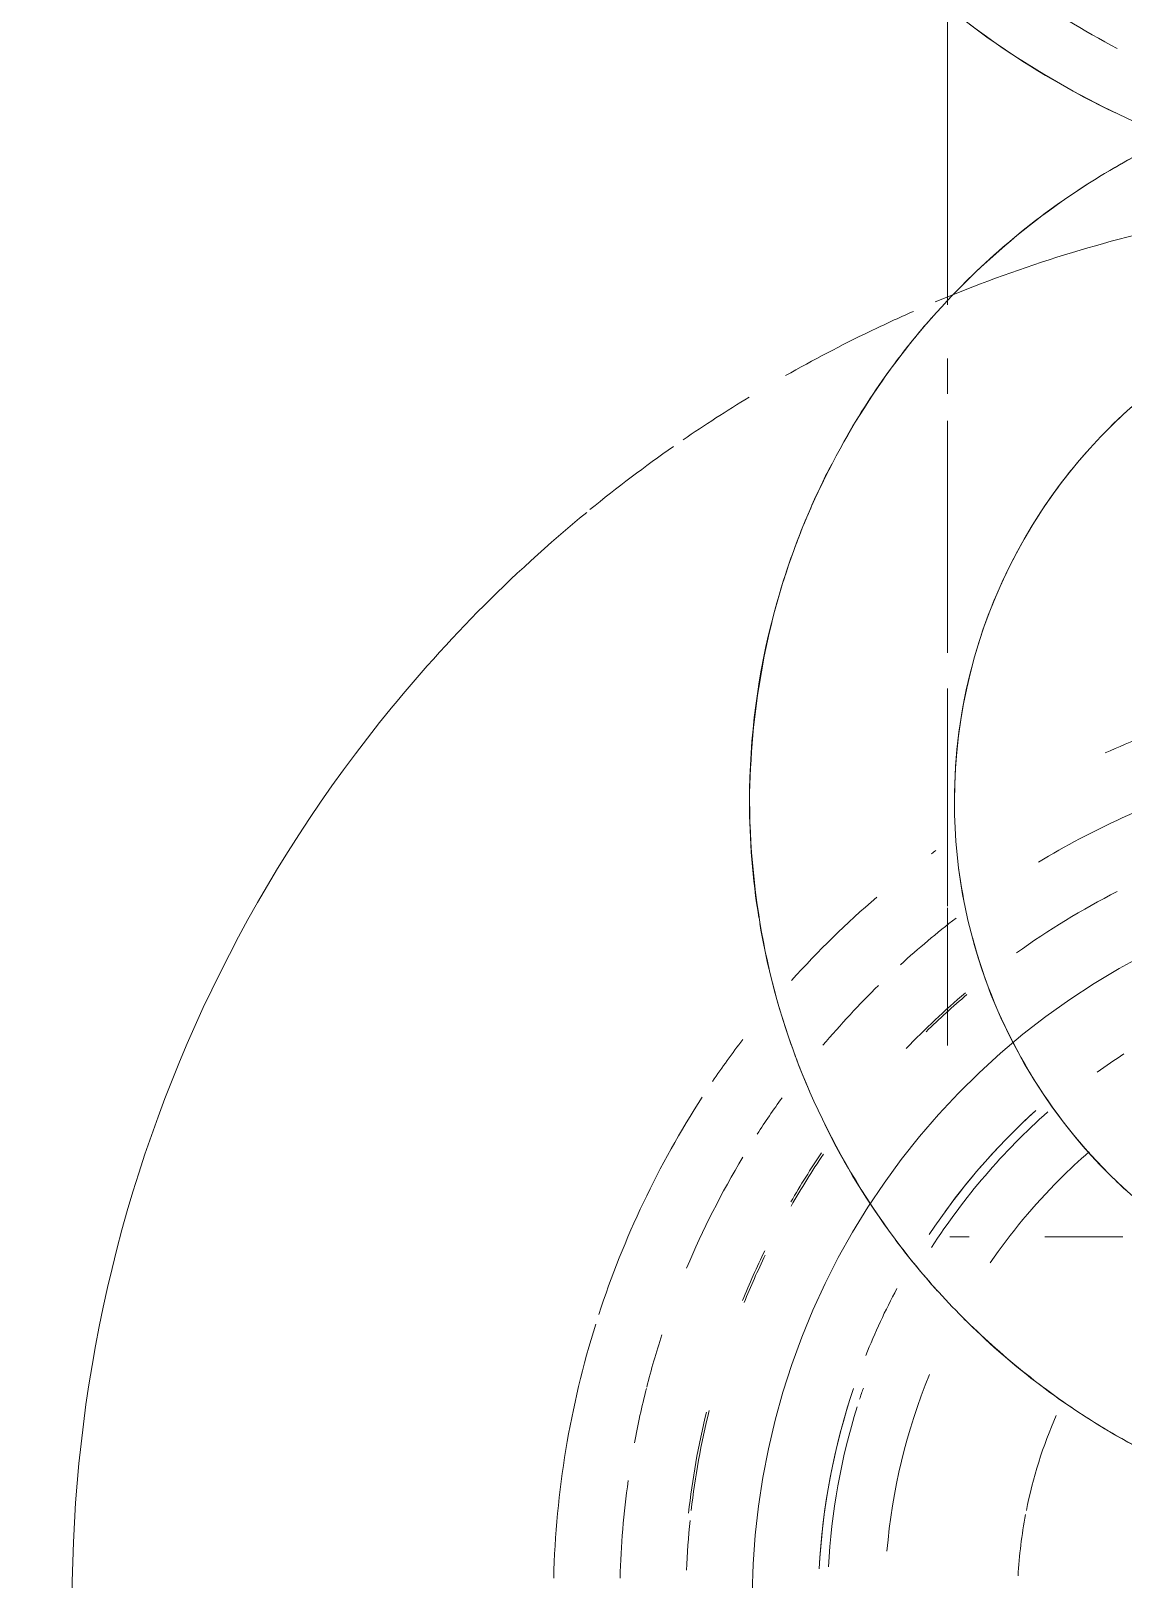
# Model space of a CAD drawing. Header units: millimetres. Extents: x -4000 to 187956, y -58990 to 162485.
# Drawn here: x 159544.6 to 159581.9, y 1749.3 to 1802.1 of the extents above; entities that cross this region are included whole.
import ezdxf

# ---------------------------------------------------------------- set-up
doc = ezdxf.new("R2010")
doc.units = ezdxf.units.MM
doc.layers.add('P-SANR-FIXT', color=6, linetype='Continuous', lineweight=9)

# ---------------------------------------------------------------- blocks, each defined once
blk = doc.blocks.new('C307 - C307-V896-FFS - TANG 1')
at = {"layer": 'P-SANR-FIXT', "color": 90}
for p, q in [((24.874, 148.735), (24.904, 149.731)), ((24.803, 147.742), (24.874, 148.735)), ((24.693, 146.752), (24.803, 147.742)), ((24.126, 143.819), (24.354, 144.789)), ((24.126, 143.819), (24.354, 144.789)), ((23.86, 142.859), (24.126, 143.819)), ((23.86, 142.859), (24.126, 143.819)), ((23.555, 141.911), (23.86, 142.859)), ((23.555, 141.911), (23.86, 142.859)), ((23.213, 140.975), (23.555, 141.911)), ((23.213, 140.975), (23.555, 141.911)), ((22.834, 140.054), (23.213, 140.975)), ((22.834, 140.054), (23.213, 140.975)), ((22.418, 139.149), (22.834, 140.054)), ((22.418, 139.149), (22.834, 140.054)), ((21.966, 138.261), (22.418, 139.149)), ((21.479, 137.392), (21.966, 138.261)), ((12.247, 137.555), (12.897, 137.555)), ((12.247, 137.555), (12.897, 137.555)), ((12.897, 137.555), (14.914, 137.555)), ((12.897, 137.555), (14.914, 137.555)), ((17.5, 137.555), (18.153, 137.555)), ((20.957, 136.543), (21.479, 137.392)), ((20.403, 135.716), (20.957, 136.543)), ((20.403, 135.716), (20.957, 136.543)), ((19.815, 134.912), (20.403, 135.716)), ((19.815, 134.912), (20.403, 135.716)), ((19.196, 134.131), (19.815, 134.912)), ((19.196, 134.131), (19.815, 134.912)), ((18.546, 133.376), (19.196, 134.131)), ((18.546, 133.376), (19.196, 134.131)), ((17.866, 132.648), (18.546, 133.376)), ((17.866, 132.648), (18.546, 133.376)), ((17.158, 131.947), (17.866, 132.648)), ((17.158, 131.947), (17.866, 132.648)), ((16.422, 131.276), (17.158, 131.947)), ((16.422, 131.276), (17.158, 131.947)), ((15.661, 130.634), (16.422, 131.276)), ((15.661, 130.634), (16.422, 131.276)), ((14.874, 130.023), (15.661, 130.634)), ((18.24, 127.727), (18.24, 131.017)), ((14.063, 129.444), (14.874, 130.023)), ((13.23, 128.899), (14.063, 129.444)), ((13.23, 128.899), (14.063, 129.444)), ((12.375, 128.386), (13.23, 128.899)), ((12.375, 128.386), (13.23, 128.899)), ((11.501, 127.909), (12.375, 128.386)), ((11.501, 127.909), (12.375, 128.386)), ((18.24, 126.317), (18.24, 127.727)), ((18.24, 118.822), (18.24, 126.264)), ((18.24, 109.688), (18.24, 117.61)), ((18.24, 107.554), (18.24, 108.758))]:
    blk.add_line(p, q, dxfattribs=at)
at = {"layer": 'P-SANR-FIXT', "color": 254}
blk.add_line((18.24, 94.245), (18.24, 105.726), dxfattribs=at)
at = {"layer": 'P-SANR-FIXT', "color": 90, "flags": 128}
for points in [[(24.803, 147.742), (24.874, 148.735), (24.904, 149.731)], [(24.354, 144.789), (24.543, 145.767), (24.693, 146.752), (24.803, 147.742)], [(24.354, 144.789), (24.543, 145.767), (24.693, 146.752)], [(20.957, 136.543), (21.479, 137.392), (21.966, 138.261), (22.418, 139.149)], [(14.063, 129.444), (14.874, 130.023), (15.661, 130.634)]]:
    blk.add_lwpolyline(points, dxfattribs=at)
at = {"layer": 'P-SANR-FIXT', "color": 250, "flags": 128}
blk.add_lwpolyline([(17.817, 95.881), (16.888, 96.576), (15.931, 97.232), (14.95, 97.85), (13.944, 98.428), (12.916, 98.965), (11.867, 99.461), (10.8, 99.914), (9.715, 100.324), (8.614, 100.691), (7.5, 101.013), (6.374, 101.291), (5.237, 101.523), (4.092, 101.71), (2.941, 101.85), (1.785, 101.945), (0.626, 101.993), (0, 102)], dxfattribs=at)
at = {"layer": 'P-SANR-FIXT', "color": 254}
for centre, radius, start, end in [((0, 150), 48.136, 347.1429, 12.8571), ((0, 150), 48.136, 321.4286, 347.1429), ((0, 122.671), 18, 45, 47.5692), ((0, 122.671), 25, 0, 9.1411), ((0, 122.671), 18, 0, 11.6284), ((0, 122.671), 18, 345, 0), ((0, 122.671), 25, 345, 360), ((0, 150), 48.136, 309.411, 321.4286), ((0, 122.671), 18, 330, 343.6106), ((0, 122.671), 25, 341.9557, 345), ((0, 122.671), 18, 318.5881, 330), ((0, 122.671), 25, 332.6197, 336.6542), ((0, 150), 48.136, 304.9747, 309.2388), ((0, 122.671), 25, 323.3239, 330), ((0, 150), 48.136, 301.3096, 304.5054), ((0, 122.671), 18, 303.8599, 315), ((0, 150), 48.136, 295.7143, 299.5866), ((0, 150), 48.136, 293.7704, 295.7143), ((0, 150), 48.136, 282.2618, 292.8013), ((0, 122.671), 25, 300.0426, 315), ((0, 122.671), 25, 291.2776, 300)]:
    blk.add_arc(centre, radius, start, end, dxfattribs=at)
at = {"layer": 'P-SANR-FIXT', "color": 90}
for radius, start, end in [(15.849, 349.2116, 356.8719), (15.849, 349.2116, 356.8719), (29.434, 351.9531, 358.4583), (31.698, 342.6206, 358.5684), (31.698, 342.6206, 358.5684), (22.332, 342.695, 356.9824), (22.642, 341.2849, 357.2016), (22.642, 342, 357.2016), (22.642, 342, 357.2016), (27.17, 354.1649, 357.7653), (20.377, 337.6752, 355.1677), (27.248, 346.299, 353.6654), (15.849, 336.3786, 348.7322), (15.849, 336.3786, 348.7322), (27.17, 346.1201, 353.4416), (29.434, 345.7088, 349.409), (22.332, 340.9669, 342), (22.642, 341.2849, 342), (22.642, 341.2849, 342), (29.434, 342, 345.6187), (22.642, 331.8621, 338.2422), (22.642, 331.8621, 338.2422), (22.642, 331.8621, 338.2422), (31.698, 327.1043, 342), (31.698, 327.1043, 342), (27.17, 334.2, 337.9403), (27.248, 333.9385, 337.8555), (29.434, 328.9763, 337.2614), (20.377, 315, 325.4276), (22.332, 311.5262, 327.2598), (22.642, 312.2463, 326.4179), (22.642, 312.2463, 324), (22.642, 312.2463, 324), (27.17, 325.8119, 330.211), (27.248, 325.8039, 329.9553), (20.377, 311.1, 315), (29.434, 324.247, 327.1807), (31.698, 322.7503, 325.9532), (22.332, 303.1556, 306), (27.248, 310.3077, 316.1401), (29.434, 314.3878, 319.8273), (27.17, 310.2973, 314.2785), (31.698, 310.658, 318.0202), (31.698, 310.658, 318.0202), (29.434, 307.5574, 312.3882), (27.248, 297.1741, 305.6458), (29.434, 288.3532, 300.9369), (31.698, 306, 306.3625), (31.698, 306, 306.3625), (31.698, 291.223, 293.9243), (31.698, 291.223, 293.9243)]:
    blk.add_arc((0, 150), radius, start, end, dxfattribs=at)
at = {"layer": 'P-SANR-FIXT', "color": 253}
for centre, radius, start, end in [((0, 122.671), 25, 60, 78.0068), ((0, 122.671), 25, 45, 59.9574), ((0, 122.671), 25, 26.2084, 36.6761), ((0, 122.671), 18, 15, 45), ((0, 122.671), 25, 9.6301, 18.0443), ((0, 122.671), 25, 336.6542, 341.9557), ((0, 122.671), 25, 318.6992, 323.3239), ((0, 73), 27, 54.2675, 62.5764)]:
    blk.add_arc(centre, radius, start, end, dxfattribs=at)
at = {"layer": 'P-SANR-FIXT', "color": 250}
for centre, radius, start, end in [((0, 122.671), 18, 0, 180), ((0, 122.671), 25, 36.6761, 41.9768), ((0, 122.671), 25, 18.0443, 23.3458), ((0, 122.671), 18, 303.8599, 360), ((0, 73), 29, 45.4104, 64.4677)]:
    blk.add_arc(centre, radius, start, end, dxfattribs=at)
for points, knots in [([(42.56, 89.707), (49.426, 91.873), (62.348, 96.734), (84.838, 108.521), (106.16, 127.435), (115.965, 146.843), (119.281, 157.53)], [0, 0, 0, 0, 0.166667, 0.333333, 0.666667, 1, 1, 1, 1]), ([(-25, 122.671), (-24.982, 124.186), (-24.709, 127.134), (-23.619, 131.258), (-21.738, 135.245), (-19.247, 138.834), (-16.146, 141.906), (-12.581, 144.43), (-8.605, 146.261), (-4.887, 147.281), (-1.666, 147.657), (2.049, 147.697), (6.482, 147.019), (10.842, 145.322), (13.902, 143.506), (16.105, 141.846), (18.119, 139.964), (20.433, 137.268), (23.822, 131.682), (24.954, 126.459), (25, 122.671)], [0, 0, 0, 0, 0.055556, 0.111111, 0.166667, 0.222222, 0.277778, 0.333333, 0.388889, 0.444444, 0.479167, 0.513889, 0.583333, 0.652778, 0.6875, 0.722222, 0.756944, 0.791667, 0.861111, 1, 1, 1, 1])]:
    blk.add_open_spline(points, degree=3, knots=knots, dxfattribs=at)
blk.add_open_spline([(25, 122.671), (24.982, 121.156), (24.708, 118.208), (23.619, 114.085), (21.742, 110.102), (20.084, 107.713), (19.152, 106.603)], degree=3, dxfattribs=at)
at = {"layer": 'P-SANR-FIXT', "color": 253}
blk.add_open_spline([(19.152, 106.603), (18.221, 105.493), (16.151, 103.441), (12.686, 100.986), (10.164, 99.799), (8.921, 99.326)], degree=3, knots=[0.2222222, 0.2222222, 0.2222222, 0.2222222, 0.2777778, 0.3333333, 0.3840382, 0.3840382, 0.3840382, 0.3840382], dxfattribs=at)
blk = doc.blocks.new('C307 - C307-V949-FFS - TANG 1')
at = {"layer": 'P-SANR-FIXT', "color": 90}
for p, q in [((24.874, 148.735), (24.904, 149.731)), ((24.803, 147.742), (24.874, 148.735)), ((24.693, 146.752), (24.803, 147.742)), ((24.693, 146.752), (24.803, 147.742)), ((24.543, 145.767), (24.693, 146.752)), ((24.543, 145.767), (24.693, 146.752)), ((24.354, 144.789), (24.543, 145.767)), ((24.354, 144.789), (24.543, 145.767)), ((24.126, 143.819), (24.354, 144.789)), ((24.126, 143.819), (24.354, 144.789)), ((23.86, 142.859), (24.126, 143.819)), ((23.86, 142.859), (24.126, 143.819)), ((23.555, 141.911), (23.86, 142.859)), ((23.555, 141.911), (23.86, 142.859)), ((23.213, 140.975), (23.555, 141.911)), ((22.418, 139.149), (22.834, 140.054)), ((21.966, 138.261), (22.418, 139.149)), ((21.966, 138.261), (22.418, 139.149)), ((21.479, 137.392), (21.966, 138.261)), ((21.479, 137.392), (21.966, 138.261)), ((12.247, 137.555), (14.914, 137.555)), ((12.247, 137.555), (12.897, 137.555)), ((12.897, 137.555), (14.914, 137.555)), ((17.5, 137.555), (18.153, 137.555)), ((20.957, 136.543), (21.479, 137.392)), ((20.957, 136.543), (21.479, 137.392)), ((20.403, 135.716), (20.957, 136.543)), ((20.403, 135.716), (20.957, 136.543)), ((19.815, 134.912), (20.403, 135.716)), ((19.815, 134.912), (20.403, 135.716)), ((19.196, 134.131), (19.815, 134.912)), ((19.196, 134.131), (19.815, 134.912)), ((18.546, 133.376), (19.196, 134.131)), ((18.546, 133.376), (19.196, 134.131)), ((17.866, 132.648), (18.546, 133.376)), ((17.866, 132.648), (18.546, 133.376)), ((17.158, 131.947), (17.866, 132.648)), ((17.158, 131.947), (17.866, 132.648)), ((16.422, 131.276), (17.158, 131.947)), ((16.422, 131.276), (17.158, 131.947)), ((15.661, 130.634), (16.422, 131.276)), ((14.874, 130.023), (15.661, 130.634)), ((18.24, 127.727), (18.24, 131.017)), ((14.063, 129.444), (14.874, 130.023)), ((14.063, 129.444), (14.874, 130.023)), ((13.23, 128.899), (14.063, 129.444)), ((13.23, 128.899), (14.063, 129.444)), ((12.375, 128.386), (13.23, 128.899)), ((11.501, 127.909), (12.375, 128.386)), ((18.24, 126.317), (18.24, 127.727)), ((18.24, 118.822), (18.24, 126.264)), ((18.24, 109.688), (18.24, 117.61)), ((18.24, 107.554), (18.24, 108.758))]:
    blk.add_line(p, q, dxfattribs=at)
at = {"layer": 'P-SANR-FIXT', "color": 254}
blk.add_line((18.24, 94.245), (18.24, 105.726), dxfattribs=at)
at = {"layer": 'P-SANR-FIXT', "color": 90, "flags": 128}
for points in [[(24.803, 147.742), (24.874, 148.735), (24.904, 149.731)], [(22.834, 140.054), (23.213, 140.975), (23.555, 141.911)], [(22.418, 139.149), (22.834, 140.054), (23.213, 140.975)], [(14.874, 130.023), (15.661, 130.634), (16.422, 131.276)], [(11.501, 127.909), (12.375, 128.386), (13.23, 128.899)]]:
    blk.add_lwpolyline(points, dxfattribs=at)
at = {"layer": 'P-SANR-FIXT', "color": 250, "flags": 128}
blk.add_lwpolyline([(17.817, 95.881), (16.888, 96.576), (15.931, 97.232), (14.95, 97.85), (13.944, 98.428), (12.916, 98.965), (11.867, 99.461), (10.8, 99.914), (9.715, 100.324), (8.614, 100.691), (7.5, 101.013), (6.374, 101.291), (5.237, 101.523), (4.092, 101.71), (2.941, 101.85), (1.785, 101.945), (0.626, 101.993), (0, 102)], dxfattribs=at)
at = {"layer": 'P-SANR-FIXT', "color": 254}
for centre, radius, start, end in [((0, 150), 48.136, 347.1429, 12.8571), ((0, 150), 48.136, 321.4286, 347.1429), ((0, 122.671), 18, 45, 47.5692), ((0, 122.671), 25, 0, 9.1411), ((0, 122.671), 18, 0, 11.6284), ((0, 122.671), 18, 345, 0), ((0, 122.671), 25, 345, 360), ((0, 150), 48.136, 309.411, 321.4286), ((0, 122.671), 18, 330, 343.6106), ((0, 122.671), 25, 341.9557, 345), ((0, 122.671), 18, 318.5881, 330), ((0, 122.671), 25, 332.6197, 336.6542), ((0, 150), 48.136, 304.9747, 309.2388), ((0, 122.671), 25, 323.3239, 330), ((0, 150), 48.136, 301.3096, 304.5054), ((0, 122.671), 18, 303.8599, 315), ((0, 150), 48.136, 295.7143, 299.5866), ((0, 150), 48.136, 293.7704, 295.7143), ((0, 150), 48.136, 282.2618, 292.8013), ((0, 122.671), 25, 300.0426, 315), ((0, 122.671), 25, 291.2776, 300)]:
    blk.add_arc(centre, radius, start, end, dxfattribs=at)
at = {"layer": 'P-SANR-FIXT', "color": 90}
for radius, start, end in [(15.849, 349.2116, 356.8719), (15.849, 349.2116, 356.8719), (29.434, 351.9531, 358.4583), (31.698, 342.6206, 358.5684), (31.698, 342.6206, 358.5684), (22.332, 342.695, 356.9824), (22.642, 342, 357.2016), (22.642, 342, 357.2016), (22.642, 342, 357.2016), (27.17, 354.1649, 357.7653), (20.377, 337.6752, 355.1677), (27.248, 346.299, 353.6654), (15.849, 336.3786, 348.7322), (15.849, 336.3786, 348.7322), (27.17, 346.1201, 353.4416), (29.434, 345.7088, 349.409), (22.332, 340.9669, 342), (22.642, 341.2849, 342), (22.642, 341.2849, 342), (22.642, 341.2849, 342), (29.434, 342, 345.6187), (22.642, 331.8621, 338.2422), (22.642, 331.8621, 338.2422), (22.642, 331.8621, 338.2422), (31.698, 327.1043, 342), (31.698, 327.1043, 342), (27.17, 334.2, 337.9403), (27.248, 333.9385, 337.8555), (29.434, 328.9763, 337.2614), (20.377, 315, 325.4276), (22.332, 311.5262, 327.2598), (22.642, 312.2463, 326.4179), (22.642, 312.2463, 324), (22.642, 312.2463, 324), (27.17, 325.8119, 330.211), (27.248, 325.8039, 329.9553), (20.377, 311.1, 315), (29.434, 324.247, 327.1807), (31.698, 322.7503, 325.9532), (22.332, 303.1556, 306), (27.248, 310.3077, 316.1401), (29.434, 314.3878, 319.8273), (27.17, 310.2973, 314.2785), (31.698, 310.658, 318.0202), (31.698, 310.658, 318.0202), (29.434, 307.5574, 312.3882), (27.248, 297.1741, 305.6458), (29.434, 288.3532, 300.9369), (31.698, 306, 306.3625), (31.698, 306, 306.3625), (31.698, 291.223, 293.9243), (31.698, 291.223, 293.9243)]:
    blk.add_arc((0, 150), radius, start, end, dxfattribs=at)
at = {"layer": 'P-SANR-FIXT', "color": 253}
for centre, radius, start, end in [((0, 122.671), 25, 60, 78.0068), ((0, 122.671), 25, 45, 59.9574), ((0, 122.671), 25, 26.2084, 36.6761), ((0, 122.671), 18, 15, 45), ((0, 122.671), 25, 9.6301, 18.0443), ((0, 122.671), 25, 336.6542, 341.9557), ((0, 122.671), 25, 318.6992, 323.3239), ((0, 73), 27, 54.2675, 62.5764)]:
    blk.add_arc(centre, radius, start, end, dxfattribs=at)
at = {"layer": 'P-SANR-FIXT', "color": 250}
for centre, radius, start, end in [((0, 122.671), 18, 0, 180), ((0, 122.671), 25, 36.6761, 41.9768), ((0, 122.671), 25, 18.0443, 23.3458), ((0, 122.671), 18, 303.8599, 360), ((0, 73), 29, 45.4104, 64.4677)]:
    blk.add_arc(centre, radius, start, end, dxfattribs=at)
for points, knots in [([(42.56, 89.707), (49.426, 91.873), (62.348, 96.734), (84.838, 108.521), (106.16, 127.435), (115.965, 146.843), (119.281, 157.53)], [0, 0, 0, 0, 0.166667, 0.333333, 0.666667, 1, 1, 1, 1]), ([(-25, 122.671), (-24.982, 124.186), (-24.709, 127.134), (-23.619, 131.258), (-21.738, 135.245), (-19.247, 138.834), (-16.146, 141.906), (-12.581, 144.43), (-8.605, 146.261), (-4.887, 147.281), (-1.666, 147.657), (2.049, 147.697), (6.482, 147.019), (10.842, 145.322), (13.902, 143.506), (16.105, 141.846), (18.119, 139.964), (20.433, 137.268), (23.822, 131.682), (24.954, 126.459), (25, 122.671)], [0, 0, 0, 0, 0.055556, 0.111111, 0.166667, 0.222222, 0.277778, 0.333333, 0.388889, 0.444444, 0.479167, 0.513889, 0.583333, 0.652778, 0.6875, 0.722222, 0.756944, 0.791667, 0.861111, 1, 1, 1, 1])]:
    blk.add_open_spline(points, degree=3, knots=knots, dxfattribs=at)
blk.add_open_spline([(25, 122.671), (24.982, 121.156), (24.708, 118.208), (23.619, 114.085), (21.742, 110.102), (20.084, 107.713), (19.152, 106.603)], degree=3, dxfattribs=at)
at = {"layer": 'P-SANR-FIXT', "color": 253}
blk.add_open_spline([(19.152, 106.603), (18.221, 105.493), (16.151, 103.441), (12.686, 100.986), (10.164, 99.799), (8.921, 99.326)], degree=3, knots=[0.2222222, 0.2222222, 0.2222222, 0.2222222, 0.2777778, 0.3333333, 0.3840382, 0.3840382, 0.3840382, 0.3840382], dxfattribs=at)
blk = doc.blocks.new('CMF2_NHAXUONG_A_rvt-1-FFS - TANG 1')
at = {"layer": 'P-SANR-FIXT', "color": 250, "lineweight": 9, "rotation": 180}
for name in ['C307 - C307-V896-FFS - TANG 1', 'C307 - C307-V949-FFS - TANG 1']:
    blk.add_blockref(name, (159594.145, 1898.501), dxfattribs=at)

msp = doc.modelspace()

# ---------------------------------------------------------------- block references
at = {"lineweight": 5}
msp.add_blockref('CMF2_NHAXUONG_A_rvt-1-FFS - TANG 1', (0, 0), dxfattribs=at)

doc.saveas('drawing.dxf')
